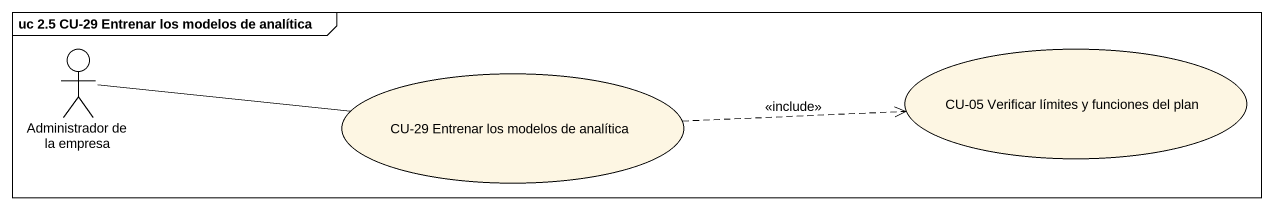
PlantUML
@startuml
mainframe uc 2.5 CU-29 Entrenar los modelos de analítica
actor "Administrador de la empresa" as Administrador_de_la_empresa
usecase "CU-05 Verificar límites y funciones del plan" as CU_05_Verificar_límites_y
usecase "CU-29 Entrenar los modelos de analítica" as CU_29_Entrenar_los_modelos
Administrador_de_la_empresa -right- CU_29_Entrenar_los_modelos
CU_29_Entrenar_los_modelos .right.> CU_05_Verificar_límites_y : <<include>>
@enduml
